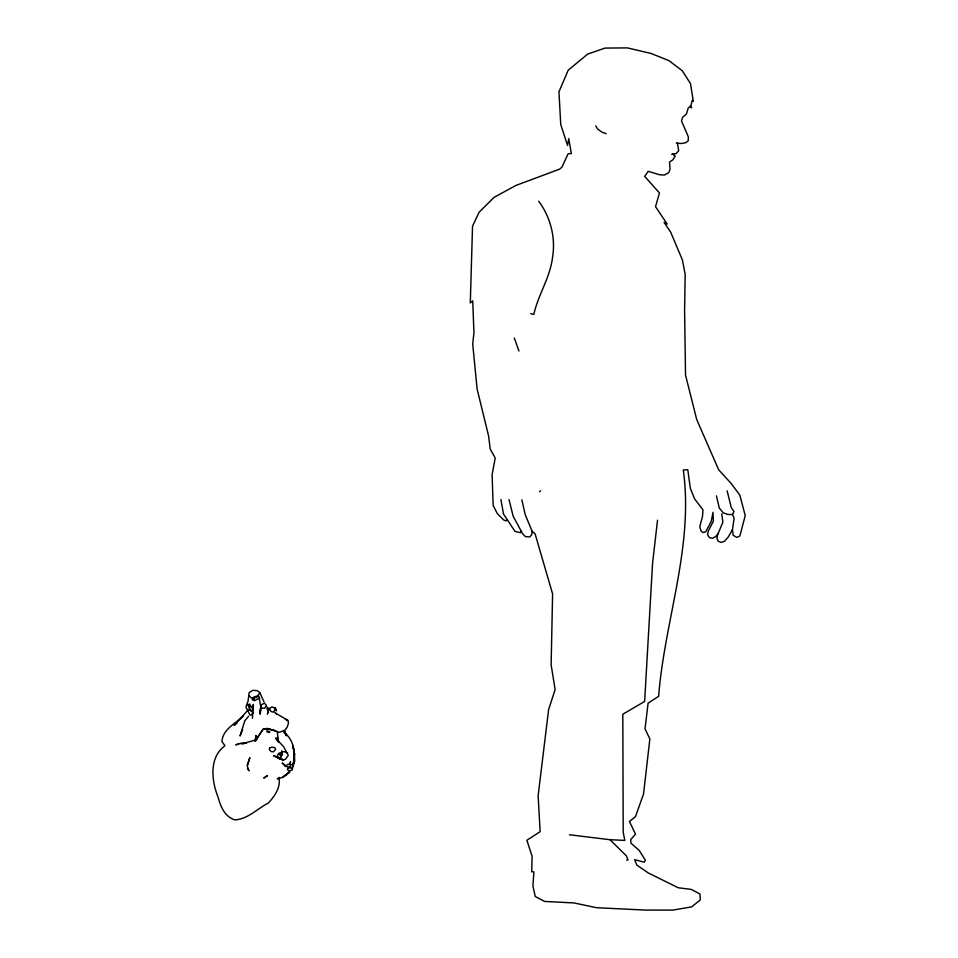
<?xml version="1.0" encoding="UTF-8"?>
<svg xmlns="http://www.w3.org/2000/svg" width="958" height="958" viewBox="0 0 958 958"><rect width="100%" height="100%" fill="white"/><g stroke="black" fill="none" stroke-linecap="round" stroke-linejoin="round"><path stroke-width="1.44" d="M252.433 718.296L253.403 704.549M290.346 763.203L290.454 761.778L289.915 764.819M247.691 764.951L249.846 757.61L247.152 765.634L248.984 770.795L247.475 768.424L247.799 768.987M260.827 707.1L260.181 714.201L261.259 704.741L264.492 703.244L266.432 705.363L264.6 708.285L262.336 708.106L260.827 707.1L261.259 704.741L259.534 712.704M657.535 520.17L652.578 563.064L644.638 701.46L622.808 714.237L623.203 832.119L624.808 840.417L609.959 839.699L569.423 834.765M264.061 702.01L259.858 692.742L257.379 690.682L252.864 690.311L249.2 692.55L248.122 700.765L245.966 707.1L250.062 715.195L251.571 714.943L252.433 713.075M521.87 499.813L525.235 514.721L532.193 531.391L531.774 534.564L529.738 536.971L525.439 536.6L522.685 533.869L513.189 516.314L508.997 499.525M293.208 763.897L292.825 766.747C295.986 755.012 294.621 740.019 283.987 732.415L286.574 735.409L284.203 730.427L286.274 735.804M293.591 761.059L294.549 753.934L292.825 745.851L294.549 753.934L294.441 761.706L292.825 766.879M249.164 709.734L249.954 704.058M672.744 154.118L675.186 156.154L672.744 159.95L669.522 162.046L670.013 169.327L668.744 172.608L664.457 175.039L659.763 174.811L648.207 171.314L644.674 176.392L659.475 192.965L655.523 206.665L667.199 224.076L664.11 222.46L670.696 232.183L682.383 259.881L685.174 274.467L684.587 310.56L685.533 375.081L696.682 419.46L718.656 469.743L731.277 483.598L739.875 495.214L745.216 515.584L739.875 536.001L736.989 537.438L733.157 535.342L732.475 529.57L734.115 518.194L732.475 514.518L727.829 514.494L723.242 512.817L719.29 508.087L716.464 495.885M292.609 767.25L294.334 758.664L294.01 751.144L294.441 761.706L294.334 758.664L292.801 765.765M281.832 750.952L280.431 757.61L283.125 760.029L285.604 759.095L288.298 755.311L283.664 746.785L275.593 738.019L278.598 742.246L277.209 731.361M292.717 766.184L293.148 764.197L292.07 768.675M259.858 692.742L256.732 697.4L251.247 697.843L248.769 695.532M267.294 714.321L269.342 708.537L271.928 706.92L275.593 708.285L275.7 709.339L273.222 712.141L271.066 711.519L269.342 708.537M242.637 729.541L240.039 736.019L244.781 720.847L248.553 716.309M253.403 704.429L252.541 706.297L252.756 710.525L252.217 707.722L248.984 704.37L246.721 704.561M263.091 729.182L255.223 741.193L256.085 735.469L255.223 741.061L263.091 729.182L267.294 728.499L273.006 730.176L269.342 729.182M732.475 529.57L728.284 537.019L724.404 541.354L720.967 542.372L718.081 541.186L716.991 538.396L717.446 535.151L722.871 522.23L721.781 513.799M273.976 707.722L274.623 707.483L276.563 710.836L275.054 709.842M521.32 531.343L520.338 532.66L515.021 531.403L503.477 514.003L500.926 499.549M718.021 533.786L715.722 536.552L712.477 538.252L709.399 537.654L707.591 534.756L708.225 531.151L713.375 521.176L713.003 512.302L711.255 521.344L705.627 531.953L703.004 532.564L701.005 530.983L699.795 526.72L702.477 516.518L702.98 509.86L694.586 498.867L690.323 488.269L687.796 469.743L683.293 469.923C693.891 546.527 664.529 620.592 658.625 696.346L648.099 703.136L645.021 728.942L649.859 738.917L643.56 793.871L635.501 816.623L629.43 821.497L635.525 834.178L630.711 839.579L630.975 843.16L639.178 850.393L645.369 860.176L644.243 862.2L634.627 859.649L636.771 865.026L648.183 872.894L678.18 887.743L691.389 889.431L699.963 894.03L700.31 899.933L691.628 906.879L672.851 910.1L645.369 910.076L596.559 907.705L574.141 902.951L544.575 901.43L535.283 896.532L532.899 885.982L533.929 871.888L531.714 871.78L532.109 856.332L526.888 840.274L540.132 831.7L538.133 795.739L548.623 709.519L555.137 689.568L551.137 664.888L552.598 593.912L535.043 533.714L532.193 531.391M240.254 719.23L243.32 716.057M247.799 710.273L234.219 725.457L237.344 722.655M539.653 491.705L540.647 490.736M732.475 514.518L733.984 511.608L731.241 507.501L727.134 490.783M241.416 717.817C233.656 724.404 222.699 730.176 221.945 741.504L224.962 745.731C208.856 757.455 211.502 780.71 218.065 797.104C220.615 806.54 224.555 816.42 234.65 819.868C247.427 819.461 257.295 808.756 268.264 803.067C274.515 796.541 280.826 787.404 279.029 777.944M507.465 520.002L506.243 520.841L503.788 520.05L497.25 513.524L493.142 505.405L492.125 474.569L495.214 457.996L490.197 448.991L488.58 435.914L477.096 388.972L472.713 343.994L473.947 332.725L472.713 300.86L470.294 302.956L472.534 226.136L479.156 212.149L494.029 197.396L515.787 185.493L559.7 169.099L561.999 167.051L568.082 153.807L571.327 153.543L568.765 138.599L567.531 145.46L560.753 124.54L558.945 91.824L568.214 70.209L587.649 54.103L605.061 48.08L627.442 47.9L651.057 53.48L668.864 60.582L682.276 70.748L690.479 83.621L693.341 101.332L692.227 100.327L690.969 105.344L691.556 107.895L690.119 106.242L688.084 108.362L686.479 113.978L682.611 117.271L681.485 120.912L688.347 136.91L688.227 140.802L685.724 142.73L681.114 143.52L676.384 143.005M289.807 772.352L282.694 777.201L289.699 771.657L283.125 777.321L277.209 778.878L279.461 777.441M259.642 698.083L254.577 700.633L252.11 699.58L254.038 696.969L257.594 695.915L258.995 696.466L260.504 705.304M256.732 739.696L244.242 743.18L246.721 742.737L241.656 743.049L235.62 744.797L238.494 744.294M671.606 154.298L676.12 153.555L678.707 150.705L677.426 143.125M264.061 728.87L267.294 728.499M626.688 860.152L628.017 859.997L626.352 855.817L609.959 839.699M241.296 743.935L244.039 743.707M263.737 728.93L269.018 729.002L279.029 732.295L284.634 730.427L287.113 727.385L288.514 722.967L287.759 720.284L275.269 712.956M530.78 313.661L533.798 314.464C538.109 294.884 550.179 277.461 552.538 257.343C555.808 237.68 550.551 217.179 538.707 201.228M279.676 758.916L283.125 760.029L273.545 755.611L279.676 758.916L277.209 755.862L278.814 753.311L284.203 751.575L287.651 752.94M606.163 133.689L601.887 132.12L597.541 128.995L595.732 125.857M285.388 719.422L287.759 720.284M273.377 729.78L276.024 731.17M285.065 765.191L282.155 762.951L284.31 765.191M253.535 712.848L249.308 709.411L250.924 710.836L248.122 705.112M266.863 706.98L268.695 708.537M278.538 753.551L281.508 756.616M275.054 712.453L276.347 713.95M266.971 708.537L268.479 712.764M514.302 337.97L518.949 351.047M281.903 751.216L282.442 755.203M277.317 738.139L277.569 740.534M277.353 737.385L277.592 740.079M254.253 697.711L253.918 700.454L254.253 697.711M287.759 768.424L287.436 769.729L288.945 770.735L292.07 770.172L292.609 768.735L290.023 767.741L287.759 768.424M290.885 764.64L290.454 766.256L289.053 767.059L284.957 766.316L288.298 764.256L290.885 764.64M269.773 747.839L269.234 749.395L271.174 751.635L273.545 751.755L275.7 749.276L274.838 747.659L271.821 747.156L269.773 747.839M267.294 730.738L266.863 731.732L268.911 732.547L269.881 731.984L267.294 730.738M267.402 775.705L263.953 777.944L267.402 775.705"/></g></svg>
